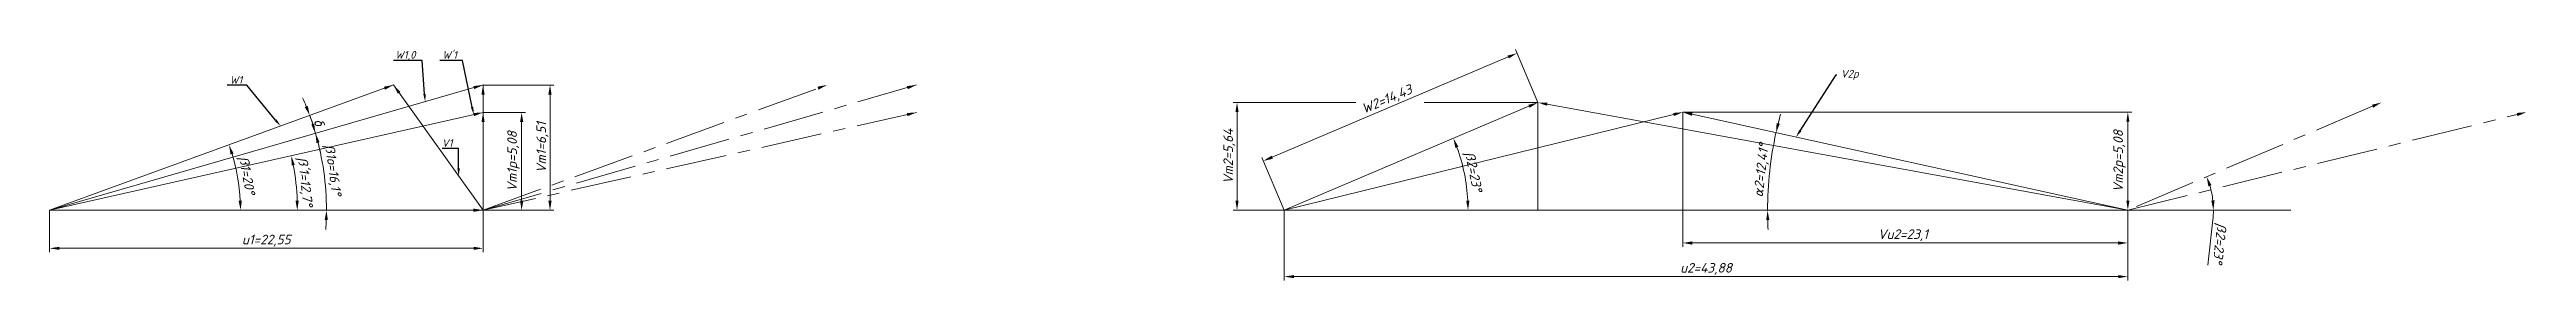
# Model space of a CAD drawing. Header units: millimetres. Extents: x 2684 to 3973, y 1478 to 1598.
import ezdxf
from ezdxf import colors
from ezdxf.entities.mleader import LeaderData, LeaderLine
from ezdxf.math import Vec2, Vec3

# ---------------------------------------------------------------- set-up
doc = ezdxf.new("R2010")
doc.units = ezdxf.units.MM
doc.linetypes.add('осевая', pattern=[50.8, 31.75, -6.35, 6.35, -6.35])
for name, color, linetype, lineweight in [('Оси', 7, 'осевая', 20), ('ОСИ МОИ', 7, 'осевая', 20), ('Штриховка', 7, 'Continuous', 20)]:
    doc.layers.add(name, color=color, linetype=linetype, lineweight=lineweight)
doc.styles.add('ADRF1', font='isocpeur.ttf', dxfattribs={"oblique": 15})
doc.styles.add('Размер', font='isocpeur.ttf', dxfattribs={"oblique": 15})
doc.dimstyles.new('гост', dxfattribs={"dimtxt": 5, "dimasz": 5, "dimexe": 2, "dimexo": 0, "dimgap": 1, "dimtad": 1, "dimlfac": 0.1, "dimtxsty": 'ADRF1', "dimcen": 2.5, "dimadec": 0, "dimazin": 0, "dimtfac": 1, "dimtmove": 0, "dimatfit": 3, "dimfxl": 1, "dimlwd": 20, "dimlwe": 20, "dimarcsym": 0})

# ---------------------------------------------------------------- blocks, each defined once
blk = doc.blocks.new('*D36')
at = {"layer": 'Defpoints', "color": 0, "transparency": 16777216}
for p in [(2684.4, 1514.4), (2909.9, 1514.4), (2909.9, 1494.6)]:
    blk.add_point(p, dxfattribs=at)
at = {"layer": 'Штриховка', "color": 0, "linetype": 'Continuous', "lineweight": 20, "transparency": 16777216}
for p, q in [((2684.4, 1514.4), (2684.4, 1492.6)), ((2909.9, 1514.4), (2909.9, 1492.6)), ((2689.4, 1494.6), (2904.9, 1494.6))]:
    blk.add_line(p, q, dxfattribs=at)
at = {"layer": 'Штриховка', "color": 0, "transparency": 16777216}
for points in [[(2689.4, 1495.4), (2689.4, 1493.8), (2684.4, 1494.6)], [(2904.9, 1495.4), (2904.9, 1493.8), (2909.9, 1494.6)]]:
    blk.add_solid(points, dxfattribs=at)
at = {"layer": 'Штриховка', "color": 0, "transparency": 16777216, "insert": (2797.1, 1498.6), "char_height": 5, "attachment_point": 5, "style": 'ADRF1'}
blk.add_mtext('u1=22,55', dxfattribs=at)
blk = doc.blocks.new('*D38')
at = {"layer": 'Defpoints', "color": 0, "transparency": 16777216}
for p in [(2909.9, 1579.5), (2827.7, 1527.9), (2684.4, 1514.4), (2684.4, 1514.4), (2909.9, 1514.4)]:
    blk.add_point(p, dxfattribs=at)
at = {"layer": 'Штриховка', "color": 0, "linetype": 'Continuous', "lineweight": 20, "transparency": 16777216}
for start, end in [(18.0923, 20.0816), (360, 16.103), (356.0213, 358.0107)]:
    blk.add_arc((2684.4, 1514.4), 144, start, end, dxfattribs=at)
at = {"layer": 'Штриховка', "color": 0, "transparency": 16777216}
for points in [[(2822, 1559.4), (2820.5, 1558.9), (2822.7, 1554.4)], [(2827.5, 1509.4), (2829.1, 1509.4), (2828.4, 1514.4)]]:
    blk.add_solid(points, dxfattribs=at)
at = {"layer": 'Штриховка', "color": 0, "transparency": 16777216, "insert": (2831.2, 1535.2), "char_height": 5, "attachment_point": 5, "rotation": 278.0515, "style": 'Размер'}
blk.add_mtext('β1о=16,1%%D', dxfattribs=at)
blk = doc.blocks.new('*D40')
at = {"layer": 'Defpoints', "color": 0, "transparency": 16777216}
for p in [(2863.3, 1579.5), (2909.9, 1579.5), (2821.8, 1557.5), (2684.4, 1514.4), (2684.4, 1514.4)]:
    blk.add_point(p, dxfattribs=at)
at = {"layer": 'Штриховка', "color": 0, "linetype": 'Continuous', "lineweight": 20, "transparency": 16777216}
for start, end in [(21.9893, 23.9787), (16.103, 20), (12.1243, 14.1137)]:
    blk.add_arc((2684.4, 1514.4), 144, start, end, dxfattribs=at)
at = {"layer": 'Штриховка', "color": 0, "transparency": 16777216}
for points in [[(2818.7, 1568.6), (2817.1, 1568), (2819.7, 1563.7)], [(2823.2, 1549.3), (2824.8, 1549.8), (2822.7, 1554.4)]]:
    blk.add_solid(points, dxfattribs=at)
at = {"layer": 'Штриховка', "color": 0, "transparency": 16777216, "insert": (2824.6, 1560.1), "char_height": 5, "attachment_point": 5, "rotation": 288.0515, "style": 'Размер'}
blk.add_mtext('δ', dxfattribs=at)
blk = doc.blocks.new('*D41')
at = {"layer": 'Defpoints', "color": 0, "transparency": 16777216}
for p in [(2909.9, 1565.2), (2811.8, 1533.4), (2684.4, 1514.4), (2684.4, 1514.4), (2909.9, 1514.4)]:
    blk.add_point(p, dxfattribs=at)
at = {"layer": 'Штриховка', "color": 0, "linetype": 'Continuous', "lineweight": 20, "transparency": 16777216}
blk.add_arc((2684.4, 1514.4), 128.9, 2.2232, 10.4723, dxfattribs=at)
at = {"layer": 'Штриховка', "color": 0, "transparency": 16777216}
for points in [[(2810.3, 1537.7), (2811.9, 1538), (2810.1, 1542.7)], [(2814, 1519.4), (2812.3, 1519.4), (2813.2, 1514.4)]]:
    blk.add_solid(points, dxfattribs=at)
at = {"layer": 'Штриховка', "color": 0, "transparency": 16777216, "insert": (2816.7, 1529.1), "char_height": 5, "attachment_point": 5, "rotation": 276.3329, "style": 'Размер'}
blk.add_mtext("β'1=12,7%%D", dxfattribs=at)
blk = doc.blocks.new('*D42')
at = {"layer": 'Defpoints', "color": 0, "transparency": 16777216}
for p in [(2863.3, 1579.5), (2783, 1526), (2684.4, 1514.4), (2684.4, 1514.4), (2909.9, 1514.4)]:
    blk.add_point(p, dxfattribs=at)
at = {"layer": 'Штриховка', "color": 0, "linetype": 'Continuous', "lineweight": 20, "transparency": 16777216}
blk.add_arc((2684.4, 1514.4), 99.3, 2.8844, 17.1156, dxfattribs=at)
at = {"layer": 'Штриховка', "color": 0, "transparency": 16777216}
for points in [[(2778.5, 1543.4), (2780.1, 1543.9), (2777.7, 1548.4)], [(2784.4, 1519.4), (2782.7, 1519.4), (2783.7, 1514.4)]]:
    blk.add_solid(points, dxfattribs=at)
at = {"layer": 'Штриховка', "color": 0, "transparency": 16777216, "insert": (2786.4, 1532.4), "char_height": 5, "attachment_point": 5, "rotation": 280, "style": 'Размер'}
blk.add_mtext('β1=20%%D', dxfattribs=at)
blk = doc.blocks.new('*D43')
at = {"layer": 'Defpoints', "color": 0, "transparency": 16777216}
for p in [(2909.9, 1565.2), (2909.9, 1514.4), (2929.9, 1514.4)]:
    blk.add_point(p, dxfattribs=at)
at = {"layer": 'Штриховка', "color": 0, "linetype": 'Continuous', "lineweight": 20, "transparency": 16777216}
for p, q in [((2909.9, 1565.2), (2931.9, 1565.2)), ((2929.9, 1560.2), (2929.9, 1519.4)), ((2909.9, 1514.4), (2931.9, 1514.4))]:
    blk.add_line(p, q, dxfattribs=at)
at = {"layer": 'Штриховка', "color": 0, "transparency": 16777216}
for points in [[(2929.1, 1560.2), (2930.8, 1560.2), (2929.9, 1565.2)], [(2929.1, 1519.4), (2930.8, 1519.4), (2929.9, 1514.4)]]:
    blk.add_solid(points, dxfattribs=at)
at = {"layer": 'Штриховка', "color": 0, "transparency": 16777216, "insert": (2925.7, 1539.8), "char_height": 5, "attachment_point": 5, "rotation": 90, "style": 'ADRF1'}
blk.add_mtext('Vm1p=5,08', dxfattribs=at)
blk = doc.blocks.new('*D44')
at = {"layer": 'Defpoints', "color": 0, "transparency": 16777216}
for p in [(2909.9, 1579.5), (2909.9, 1514.4), (2944.7, 1514.4)]:
    blk.add_point(p, dxfattribs=at)
at = {"layer": 'Штриховка', "color": 0, "linetype": 'Continuous', "lineweight": 20, "transparency": 16777216}
for p, q in [((2909.9, 1579.5), (2946.7, 1579.5)), ((2944.7, 1574.5), (2944.7, 1519.4)), ((2909.9, 1514.4), (2946.7, 1514.4))]:
    blk.add_line(p, q, dxfattribs=at)
at = {"layer": 'Штриховка', "color": 0, "transparency": 16777216}
for points in [[(2943.8, 1574.5), (2945.5, 1574.5), (2944.7, 1579.5)], [(2943.8, 1519.4), (2945.5, 1519.4), (2944.7, 1514.4)]]:
    blk.add_solid(points, dxfattribs=at)
at = {"layer": 'Штриховка', "color": 0, "transparency": 16777216, "insert": (2940.7, 1547), "char_height": 5, "attachment_point": 5, "rotation": 90, "style": 'ADRF1'}
blk.add_mtext('Vm1=6,51', dxfattribs=at)
blk = doc.blocks.new('*D49')
at = {"layer": 'Defpoints', "color": 0, "transparency": 16777216}
for p in [(3447.6, 1596), (3458.5, 1570.4), (3326.6, 1514.4)]:
    blk.add_point(p, dxfattribs=at)
at = {"layer": 'Штриховка', "color": 0, "linetype": 'Continuous', "lineweight": 20, "transparency": 16777216}
for p, q in [((3458.5, 1570.4), (3446.8, 1597.9)), ((3320.3, 1542), (3443, 1594.1)), ((3326.6, 1514.4), (3314.9, 1541.9))]:
    blk.add_line(p, q, dxfattribs=at)
at = {"layer": 'Штриховка', "color": 0, "transparency": 16777216}
for points in [[(3442.7, 1594.8), (3443.4, 1593.3), (3447.6, 1596)], [(3320, 1542.8), (3320.7, 1541.2), (3315.7, 1540)]]:
    blk.add_solid(points, dxfattribs=at)
at = {"layer": 'Штриховка', "color": 0, "transparency": 16777216, "insert": (3380.1, 1571.7), "char_height": 5, "attachment_point": 5, "rotation": 23, "style": 'ADRF1'}
blk.add_mtext('W2=14,43', dxfattribs=at)
blk = doc.blocks.new('*D51')
at = {"layer": 'Defpoints', "color": 0, "transparency": 16777216}
for p in [(3533.9, 1565.4), (3765.4, 1514.4), (3765.4, 1514.4)]:
    blk.add_point(p, dxfattribs=at)
at = {"layer": 'Штриховка', "color": 0, "linetype": 'Continuous', "lineweight": 20, "transparency": 16777216}
for p, q in [((3533.9, 1565.4), (3767.4, 1565.4)), ((3765.4, 1560.4), (3765.4, 1519.4)), ((3765.4, 1514.4), (3763.4, 1514.4))]:
    blk.add_line(p, q, dxfattribs=at)
at = {"layer": 'Штриховка', "color": 0, "transparency": 16777216}
for points in [[(3764.6, 1560.4), (3766.2, 1560.4), (3765.4, 1565.4)], [(3764.6, 1519.4), (3766.2, 1519.4), (3765.4, 1514.4)]]:
    blk.add_solid(points, dxfattribs=at)
at = {"layer": 'Штриховка', "color": 0, "transparency": 16777216, "insert": (3761.1, 1539.9), "char_height": 5, "attachment_point": 5, "rotation": 90, "style": 'ADRF1'}
blk.add_mtext('Vm2p=5,08', dxfattribs=at)
blk = doc.blocks.new('*D52')
at = {"layer": 'Defpoints', "color": 0, "transparency": 16777216}
for p in [(3326.6, 1514.4), (3765.4, 1514.4), (3765.4, 1479.9)]:
    blk.add_point(p, dxfattribs=at)
at = {"layer": 'Штриховка', "color": 0, "linetype": 'Continuous', "lineweight": 20, "transparency": 16777216}
for p, q in [((3326.6, 1514.4), (3326.6, 1477.9)), ((3765.4, 1514.4), (3765.4, 1477.9)), ((3331.6, 1479.9), (3760.4, 1479.9))]:
    blk.add_line(p, q, dxfattribs=at)
at = {"layer": 'Штриховка', "color": 0, "transparency": 16777216}
for points in [[(3331.6, 1480.7), (3331.6, 1479.1), (3326.6, 1479.9)], [(3760.4, 1480.7), (3760.4, 1479.1), (3765.4, 1479.9)]]:
    blk.add_solid(points, dxfattribs=at)
at = {"layer": 'Штриховка', "color": 0, "transparency": 16777216, "insert": (3546, 1483.9), "char_height": 5, "attachment_point": 5, "style": 'ADRF1'}
blk.add_mtext('u2=43,88', dxfattribs=at)
blk = doc.blocks.new('*D53')
at = {"layer": 'Defpoints', "color": 0, "transparency": 16777216}
for p in [(3533.9, 1514.4), (3765.3, 1514.1), (3765.3, 1497.4)]:
    blk.add_point(p, dxfattribs=at)
at = {"layer": 'Штриховка', "color": 0, "linetype": 'Continuous', "lineweight": 20, "transparency": 16777216}
for p, q in [((3533.9, 1514.4), (3533.9, 1495.4)), ((3765.3, 1514.1), (3765.3, 1495.4)), ((3538.9, 1497.4), (3760.3, 1497.4))]:
    blk.add_line(p, q, dxfattribs=at)
at = {"layer": 'Штриховка', "color": 0, "transparency": 16777216}
for points in [[(3538.9, 1498.2), (3538.9, 1496.5), (3533.9, 1497.4)], [(3760.3, 1498.2), (3760.3, 1496.5), (3765.3, 1497.4)]]:
    blk.add_solid(points, dxfattribs=at)
at = {"layer": 'Штриховка', "color": 0, "transparency": 16777216, "insert": (3648.4, 1501.4), "char_height": 5, "attachment_point": 5, "style": 'ADRF1'}
blk.add_mtext('Vu2=23,1', dxfattribs=at)
blk = doc.blocks.new('*D54')
at = {"layer": 'Defpoints', "color": 0, "transparency": 16777216}
for p in [(3538.8, 1564.3), (3580, 1541.4), (3326.6, 1514.4), (3765.4, 1514.4), (3765.4, 1514.4)]:
    blk.add_point(p, dxfattribs=at)
at = {"layer": 'Штриховка', "color": 0, "linetype": 'Continuous', "lineweight": 20, "transparency": 16777216}
for start, end in [(164.5321, 166.061), (167.59, 180), (181.529, 183.0579)]:
    blk.add_arc((3765.4, 1514.4), 187.4, start, end, dxfattribs=at)
at = {"layer": 'Штриховка', "color": 0, "transparency": 16777216}
for points in [[(3584.4, 1559.4), (3582.7, 1559.7), (3582.4, 1554.7)], [(3577.3, 1509.4), (3578.9, 1509.4), (3578, 1514.4)]]:
    blk.add_solid(points, dxfattribs=at)
at = {"layer": 'Штриховка', "color": 0, "transparency": 16777216, "insert": (3575.1, 1535.1), "char_height": 5, "attachment_point": 5, "rotation": 83.795, "style": 'Размер'}
blk.add_mtext('α2=12,41%%D', dxfattribs=at)
blk = doc.blocks.new('*D55')
at = {"layer": 'Defpoints', "color": 0, "transparency": 16777216}
for p in [(3453.9, 1568.5), (3421.3, 1527.2), (3326.6, 1514.4), (3326.6, 1514.4), (3765.4, 1514.4)]:
    blk.add_point(p, dxfattribs=at)
at = {"layer": 'Штриховка', "color": 0, "linetype": 'Continuous', "lineweight": 20, "transparency": 16777216}
blk.add_arc((3326.6, 1514.4), 95.6, 2.9976, 20.0024, dxfattribs=at)
at = {"layer": 'Штриховка', "color": 0, "transparency": 16777216}
for points in [[(3415.6, 1546.8), (3417.2, 1547.4), (3414.6, 1551.8)], [(3422.9, 1519.4), (3421.2, 1519.4), (3422.2, 1514.4)]]:
    blk.add_solid(points, dxfattribs=at)
at = {"layer": 'Штриховка', "color": 0, "transparency": 16777216, "insert": (3424.4, 1534.3), "char_height": 5, "attachment_point": 5, "rotation": 281.5, "style": 'Размер'}
blk.add_mtext('β2=23°', dxfattribs=at)
blk = doc.blocks.new('*D56')
at = {"layer": 'Defpoints', "color": 0, "transparency": 16777216}
for p in [(3892.7, 1568.5), (3808.3, 1526.2), (3765.4, 1514.4), (3765.4, 1514.4), (3850.2, 1514.4)]:
    blk.add_point(p, dxfattribs=at)
at = {"layer": 'Штриховка', "color": 0, "linetype": 'Continuous', "lineweight": 20, "transparency": 16777216}
blk.add_line((3809.6, 1509.4), (3807, 1485.8), dxfattribs=at)
for start, end in [(6.4374, 16.5626), (353.5626, 360)]:
    blk.add_arc((3765.4, 1514.4), 44.5, start, end, dxfattribs=at)
at = {"layer": 'Штриховка', "color": 0, "transparency": 16777216}
for points in [[(3807.3, 1526.8), (3808.9, 1527.4), (3806.4, 1531.8)], [(3810.5, 1519.5), (3808.8, 1519.4), (3809.9, 1514.4)]]:
    blk.add_solid(points, dxfattribs=at)
at = {"layer": 'Штриховка', "color": 0, "transparency": 16777216, "insert": (3812.5, 1497.2), "char_height": 5, "attachment_point": 5, "rotation": 263.5626, "style": 'Размер'}
blk.add_mtext('β2=23°', dxfattribs=at)

msp = doc.modelspace()

# ---------------------------------------------------------------- linework, layer by layer
at = {"layer": 'Оси', "linetype": 'Continuous', "lineweight": 20}
for p, q in [((3363.831, 1570.416), (3300.022, 1570.416)), ((3302.022, 1565.416), (3302.022, 1519.424)), ((3458.504, 1570.416), (3399.343, 1570.416)), ((3326.596, 1514.424), (3300.022, 1514.424))]:
    msp.add_line(p, q, dxfattribs=at)
at = {"layer": 'Оси'}
for points in [[(3301.189, 1565.416), (3302.855, 1565.416), (3302.022, 1570.416)], [(3301.189, 1519.424), (3302.855, 1519.424), (3302.022, 1514.424)]]:
    msp.add_solid(points, dxfattribs=at)
at = {"layer": 'ОСИ МОИ', "linetype": 'осевая', "lineweight": 20}
for p, q in [((2909.858, 1514.424), (3088.775, 1579.545)), ((3135.358, 1579.524), (2909.858, 1514.424)), ((3135.358, 1565.224), (2909.858, 1514.424))]:
    msp.add_line(p, q, dxfattribs=at)
at = {"layer": 'Штриховка', "linetype": 'Continuous', "lineweight": 20}
for p, q in [((2684.358, 1514.424), (2863.275, 1579.545)), ((2909.858, 1579.524), (2684.358, 1514.424)), ((2863.275, 1579.545), (2909.858, 1514.424)), ((2909.858, 1514.424), (2909.858, 1579.524)), ((2909.858, 1565.224), (2684.358, 1514.424)), ((3453.902, 1568.462), (3326.596, 1514.424)), ((3326.596, 1514.424), (3529.078, 1564.164)), ((3463.423, 1569.519), (3765.396, 1514.424)), ((3538.817, 1564.282), (3765.396, 1514.424)), ((2684.358, 1514.424), (2909.858, 1514.424)), ((2909.858, 1514.424), (2907.858, 1514.424)), ((2909.858, 1514.424), (2907.858, 1514.424))]:
    msp.add_line(p, q, dxfattribs=at)
at = {"layer": 'Штриховка'}
for p, q in [((3458.504, 1570.416), (3458.504, 1514.424)), ((3533.934, 1565.357), (3533.934, 1514.424)), ((3326.596, 1514.424), (3765.396, 1514.424)), ((3765.396, 1514.424), (3850.201, 1514.424))]:
    msp.add_line(p, q, dxfattribs=at)
at = {"layer": 'Штриховка', "linetype": 'осевая', "lineweight": 20}
for p, q in [((3892.702, 1568.462), (3765.396, 1514.424)), ((3765.396, 1514.424), (3967.878, 1564.164))]:
    msp.add_line(p, q, dxfattribs=at)
at = {"layer": 'Штриховка'}
for points in [[(2858.292, 1578.618), (2858.862, 1577.052), (2863.275, 1579.545)], [(2866.862, 1575.963), (2865.506, 1574.993), (2863.275, 1579.545)], [(2904.823, 1578.938), (2905.285, 1577.337), (2909.858, 1579.524)], [(2909.024, 1574.524), (2910.691, 1574.524), (2909.858, 1579.524)], [(3083.792, 1578.618), (3084.362, 1577.052), (3088.775, 1579.545)], [(3130.323, 1578.938), (3130.785, 1577.337), (3135.358, 1579.524)], [(2904.797, 1564.938), (2905.163, 1563.312), (2909.858, 1565.224)], [(2909.024, 1560.224), (2910.691, 1560.224), (2909.858, 1565.224)], [(3130.297, 1564.938), (3130.663, 1563.312), (3135.358, 1565.224)], [(3453.576, 1569.229), (3454.227, 1567.695), (3458.504, 1570.416)], [(3463.573, 1570.338), (3463.274, 1568.699), (3458.504, 1570.416)], [(3528.879, 1564.973), (3529.277, 1563.355), (3533.934, 1565.357)], [(3538.996, 1565.096), (3538.638, 1563.468), (3533.934, 1565.357)], [(3892.376, 1569.229), (3893.027, 1567.695), (3897.304, 1570.416)], [(3967.679, 1564.973), (3968.077, 1563.355), (3972.734, 1565.357)], [(2904.858, 1515.258), (2904.858, 1513.591), (2909.858, 1514.424)]]:
    msp.add_solid(points, dxfattribs=at)

# ---------------------------------------------------------------- texts
at = {"layer": 'Оси', "insert": (3298.022, 1542.42), "char_height": 5, "attachment_point": 5, "rotation": 90, "style": 'ADRF1'}
msp.add_mtext('Vm2=5,64', dxfattribs=at)

# ---------------------------------------------------------------- dimensions: what is measured, and where the dimension line sits
at = {"layer": 'Штриховка'}
dim = msp.add_aligned_dim(p1=(3326.596, 1514.424), p2=(3458.504, 1570.416), distance=27.828, text='W2=14,43', dimstyle='гост', dxfattribs=at)
dim.commit()
dim.dimension.update_dxf_attribs({"geometry": '*D49', "text_midpoint": (3380.114, 1571.718)})
for base, line1, line2, text, picture, middle in [((2821.781, 1557.495), ((2909.858, 1579.524), (2684.358, 1514.424)), ((2684.358, 1514.424), (2863.275, 1579.545)), 'δ', '*D40', (2824.612, 1560.135)), ((2783.016, 1525.956), ((2684.358, 1514.424), (2909.858, 1514.424)), ((2684.358, 1514.424), (2863.275, 1579.545)), 'β1=20%%D', '*D42', (2786.364, 1532.411)), ((2827.741, 1527.896), ((2909.858, 1579.524), (2684.358, 1514.424)), ((2684.358, 1514.424), (2909.858, 1514.424)), 'β1о=16,1%%D', '*D38', (2831.161, 1535.191)), ((3421.323, 1527.176), ((3326.596, 1514.424), (3765.396, 1514.424)), ((3453.902, 1568.462), (3326.596, 1514.424)), 'β2=<>', '*D55', (3424.424, 1534.327)), ((3579.974, 1541.386), ((3326.596, 1514.424), (3765.396, 1514.424)), ((3538.817, 1564.282), (3765.396, 1514.424)), 'α2=12,41%%D', '*D54', (3575.145, 1535.109)), ((3808.337, 1526.198), ((3765.396, 1514.424), (3850.201, 1514.424)), ((3892.702, 1568.462), (3765.396, 1514.424)), 'β2=<>', '*D56', (3812.533, 1497.16))]:
    dim = msp.add_angular_dim_2l(base=base, line1=line1, line2=line2, text=text, dimstyle='гост', override={"dimtxsty": 'Размер'}, dxfattribs=at)
    dim.commit()
    dim.dimension.update_dxf_attribs({"geometry": picture, "text_midpoint": middle})
for base, p1, p2, text, picture, middle in [((2944.663, 1514.424), (2909.854, 1579.524), (2909.858, 1514.424), 'Vm1=<>', '*D44', (2940.663, 1546.974)), ((2929.94, 1514.424), (2909.858, 1565.224), (2909.858, 1514.424), 'Vm1p=<>', '*D43', (2925.69, 1539.824)), ((3765.396, 1514.424), (3533.934, 1565.357), (3765.396, 1514.424), 'Vm2p=5,08', '*D51', (3761.146, 1539.891))]:
    dim = msp.add_linear_dim(base=base, p1=p1, p2=p2, angle=90, text=text, dimstyle='гост', dxfattribs=at)
    dim.commit()
    dim.dimension.update_dxf_attribs({"geometry": picture, "text_midpoint": middle})
dim = msp.add_angular_dim_2l(base=(2811.824, 1533.392), line1=((2684.358, 1514.424), (2909.858, 1514.424)), line2=((2909.858, 1565.224), (2684.358, 1514.424)), text="β'1=12,7%%D", dimstyle='гост', override={"dimtxsty": 'Размер'}, dxfattribs=at)
dim.commit()
dim.dimension.update_dxf_attribs({"geometry": '*D41', "text_midpoint": (2812.441, 1528.639), "dimtype": 162})
dim = msp.add_linear_dim(base=(2909.858, 1494.586), p1=(2684.358, 1514.424), p2=(2909.858, 1514.424), text='u1=<>', dimstyle='гост', dxfattribs=at)
dim.commit()
dim.dimension.update_dxf_attribs({"geometry": '*D36', "text_midpoint": (2797.108, 1498.586)})
for base, p1, p2, text, picture, middle in [((3765.396, 1479.911), (3326.596, 1514.424), (3765.396, 1514.424), 'u2=<>', '*D52', (3545.996, 1479.911)), ((3765.342, 1497.364), (3533.934, 1514.424), (3765.342, 1514.1), 'Vu2=23,1', '*D53', (3648.4, 1497.364))]:
    dim = msp.add_linear_dim(base=base, p1=p1, p2=p2, text=text, dimstyle='гост', dxfattribs=at)
    dim.commit()
    dim.dimension.update_dxf_attribs({"geometry": picture, "text_midpoint": middle, "dimtype": 160})

# ---------------------------------------------------------------- leaders
ml = msp.add_multileader_mtext('Standard', dxfattribs=at)
ml.set_content("W'1", color=256, style='Размер')
ml.set_leader_properties()
ml.build(insert=Vec2(0, 0))
ml.multileader.update_dxf_attribs({"text_right_attachment_type": 6, "dogleg_length": 0.36})
ctx = ml.context
ctx.base_point, ctx.plane_origin = Vec3(2886.205, 1595.13), Vec3(2904.98, 1564.125)
ctx.right_attachment, ctx.text_align_type = 6, 2
notes = []
notes.append((ctx, [(0, (1, 1, 0), (2899.232, 1592.33), (-1, 0), 0.36, [(0, [(2904.98, 1564.125)], 0, [])])]))
ctx.mtext.insert, ctx.mtext.alignment, ctx.mtext.flow_direction = Vec3(2896.277, 1597.13), 3, 5
ml = msp.add_multileader_mtext('Standard', dxfattribs=at)
ml.set_content('W1,0', color=256, style='Размер')
ml.set_leader_properties()
ml.build(insert=Vec2(0, 0))
ml.multileader.update_dxf_attribs({"text_right_attachment_type": 6, "dogleg_length": 0.36})
ctx = ml.context
ctx.base_point, ctx.plane_origin = Vec3(2861.844, 1594.797), Vec3(2898.158, 1576.147)
ctx.right_attachment, ctx.text_align_type = 6, 2
notes.append((ctx, [(0, (1, 1, 0), (2878.204, 1592.33), (-1, 0), 0.36, [(0, [(2879.724, 1570.825)], 0, [])])]))
ctx.mtext.insert, ctx.mtext.alignment, ctx.mtext.flow_direction = Vec3(2874.716, 1597.197), 3, 5
ml = msp.add_multileader_mtext('Standard', dxfattribs=at)
ml.set_content('V2p', color=256, style='Размер')
ml.set_leader_properties()
ml.build(insert=Vec2(0, 0))
ml.multileader.update_dxf_attribs({"text_right_attachment_type": 6, "dogleg_length": 0.36})
ctx = ml.context
ctx.base_point, ctx.plane_origin = Vec3(3614.079, 1584.758), Vec3(3592.809, 1552.401)
ctx.right_attachment = 6
notes.append((ctx, [(0, (1, 1, 0), (3613.719, 1584.758), (1, 0), 0.36, [(0, [(3592.809, 1552.401)], 0, [])])]))
ctx.mtext.insert, ctx.mtext.flow_direction = Vec3(3616.079, 1587.358), 5
ml = msp.add_multileader_mtext('Standard', dxfattribs=at)
ml.set_content('W1', color=256, style='Размер')
ml.set_leader_properties()
ml.build(insert=Vec2(0, 0))
ml.multileader.update_dxf_attribs({"text_right_attachment_type": 6, "dogleg_length": 0.36})
ctx = ml.context
ctx.base_point, ctx.plane_origin = Vec3(2775.938, 1582.171), Vec3(2804.513, 1558.157)
ctx.right_attachment, ctx.text_align_type = 6, 2
notes.append((ctx, [(0, (1, 1, 0), (2786.97, 1579.371), (-1, 0), 0.36, [(0, [(2804.513, 1558.157)], 0, [])])]))
ctx.mtext.insert, ctx.mtext.alignment, ctx.mtext.flow_direction = Vec3(2784.61, 1584.171), 3, 5
ml = msp.add_multileader_mtext('Standard', dxfattribs=at)
ml.set_content('V1', color=256, style='Размер')
ml.set_leader_properties()
ml.build(insert=Vec2(0, 0))
ml.multileader.update_dxf_attribs({"text_right_attachment_type": 6, "dogleg_length": 0.36})
ctx = ml.context
ctx.base_point, ctx.plane_origin = Vec3(2886.115, 1549.353), Vec3(2897.142, 1532.201)
ctx.right_attachment, ctx.text_align_type = 6, 2
notes.append((ctx, [(0, (1, 1, 0), (2897.142, 1546.553), (-1, 0), 0.36, [(0, [(2897.142, 1532.201)], 0, [])])]))
ctx.mtext.insert, ctx.mtext.alignment, ctx.mtext.flow_direction = Vec3(2893.987, 1551.353), 3, 5
for ctx, leaders in notes:
    for number, flags, end, landing, length, lines in leaders:
        leader = LeaderData()
        leader.index, (leader.has_last_leader_line, leader.has_dogleg_vector, leader.attachment_direction) = number, flags
        leader.last_leader_point, leader.dogleg_vector, leader.dogleg_length = Vec3(end), Vec3(landing), length
        for number, points, colour, breaks in lines:
            line = LeaderLine()
            line.index, line.vertices, line.color, line.breaks = number, Vec3.list(points), colors.encode_raw_color(colour), breaks
            leader.lines.append(line)
        ctx.leaders.append(leader)

doc.saveas('drawing.dxf')
